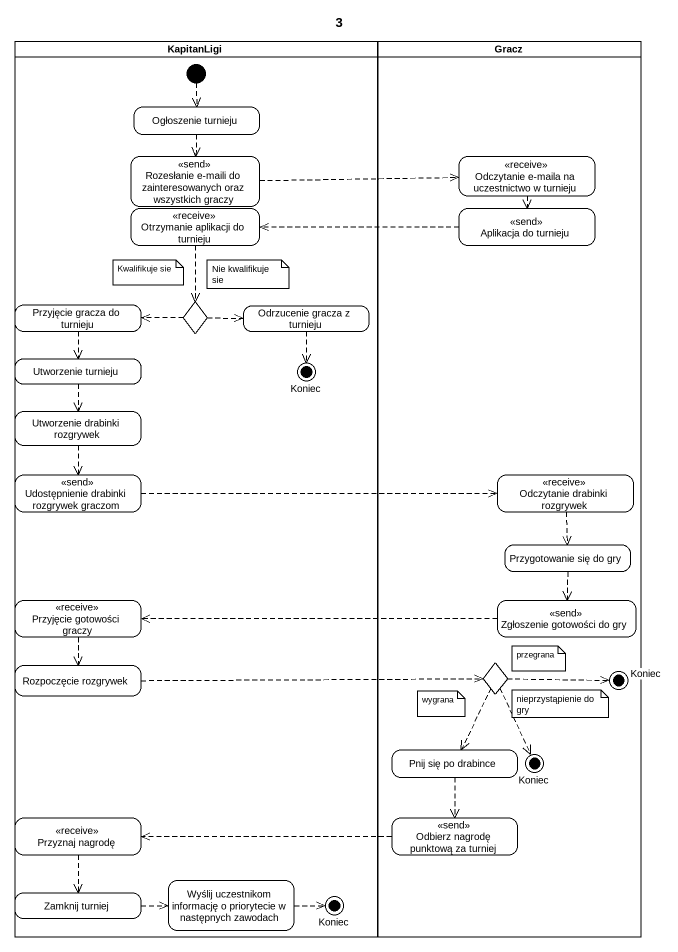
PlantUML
@startuml
title 3
hide empty description
state KapitanLigi <<partition>> {
  state "Ogłoszenie turnieju" as Ogłoszenie_turnieju
  state "Rozesłanie e-maili do zainteresowanych oraz wszystkich graczy" as Rozesłanie_e_maili_do <<send>>
  state "Otrzymanie aplikacji do turnieju" as Otrzymanie_aplikacji_do <<receive>>
  state choice1 <<choice>>
  state "Przyjęcie gracza do turnieju" as Przyjęcie_gracza_do_turnieju
  state "Odrzucenie gracza z turnieju" as Odrzucenie_gracza_z_turnieju
  state "Utworzenie turnieju" as Utworzenie_turnieju
  state Koniec <<end>>
  state "Utworzenie drabinki rozgrywek" as Utworzenie_drabinki
  state "Udostępnienie drabinki rozgrywek graczom" as Udostępnienie_drabinki <<send>>
  state "Przyjęcie gotowości graczy" as Przyjęcie_gotowości_graczy <<receive>>
  state "Rozpoczęcie rozgrywek" as Rozpoczęcie_rozgrywek
  state "Przyznaj nagrodę" as Przyznaj_nagrodę <<receive>>
  state "Zamknij turniej" as Zamknij_turniej
  state "Wyślij uczestnikom informację o priorytecie w następnych zawodach" as Wyślij_uczestnikom
  state "Koniec" as Koniec_4 <<end>>
  [*] -[dashed]-> Ogłoszenie_turnieju
}
state Gracz <<partition>> {
  state "Odczytanie e-maila na uczestnictwo w turnieju" as Odczytanie_e_maila_na <<receive>>
  state "Aplikacja do turnieju" as Aplikacja_do_turnieju <<send>>
  state "Odczytanie drabinki rozgrywek" as Odczytanie_drabinki <<receive>>
  state "Przygotowanie się do gry" as Przygotowanie_się_do_gry
  state "Zgłoszenie gotowości do gry" as Zgłoszenie_gotowości_do_gry <<send>>
  state choice2 <<choice>>
  state "Koniec" as Koniec_2 <<end>>
  state "Pnij się po drabince" as Pnij_się_po_drabince
  state "Koniec" as Koniec_3 <<end>>
  state "Odbierz nagrodę punktową za turniej" as Odbierz_nagrodę_punktową_za <<send>>
}
Ogłoszenie_turnieju -[dashed]-> Rozesłanie_e_maili_do
Rozesłanie_e_maili_do -right[dashed]-> Odczytanie_e_maila_na
Odczytanie_e_maila_na -[dashed]-> Aplikacja_do_turnieju
Otrzymanie_aplikacji_do -[dashed]-> choice1
Aplikacja_do_turnieju -left[dashed]-> Otrzymanie_aplikacji_do
choice1 -left[dashed]-> Przyjęcie_gracza_do_turnieju
choice1 -right[dashed]-> Odrzucenie_gracza_z_turnieju
Przyjęcie_gracza_do_turnieju -[dashed]-> Utworzenie_turnieju
Odrzucenie_gracza_z_turnieju -[dashed]-> Koniec
Utworzenie_turnieju -[dashed]-> Utworzenie_drabinki
Utworzenie_drabinki -[dashed]-> Udostępnienie_drabinki
Udostępnienie_drabinki -right[dashed]-> Odczytanie_drabinki
Odczytanie_drabinki -[dashed]-> Przygotowanie_się_do_gry
Przygotowanie_się_do_gry -[dashed]-> Zgłoszenie_gotowości_do_gry
Przyjęcie_gotowości_graczy -[dashed]-> Rozpoczęcie_rozgrywek
Zgłoszenie_gotowości_do_gry -left[dashed]-> Przyjęcie_gotowości_graczy
Rozpoczęcie_rozgrywek -right[dashed]-> choice2
choice2 -right[dashed]-> Koniec_2
choice2 -[dashed]-> Pnij_się_po_drabince
choice2 -[dashed]-> Koniec_3
Pnij_się_po_drabince -[dashed]-> Odbierz_nagrodę_punktową_za
Przyznaj_nagrodę -[dashed]-> Zamknij_turniej
Odbierz_nagrodę_punktową_za -left[dashed]-> Przyznaj_nagrodę
Zamknij_turniej -right[dashed]-> Wyślij_uczestnikom
Wyślij_uczestnikom -right[dashed]-> Koniec_4
note as N1
  Kwalifikuje sie
end note
note as N2
  Nie kwalifikuje sie
end note
note as N3
  przegrana
end note
note as N4
  wygrana
end note
note as N5
  nieprzystąpienie do gry
end note
@enduml
